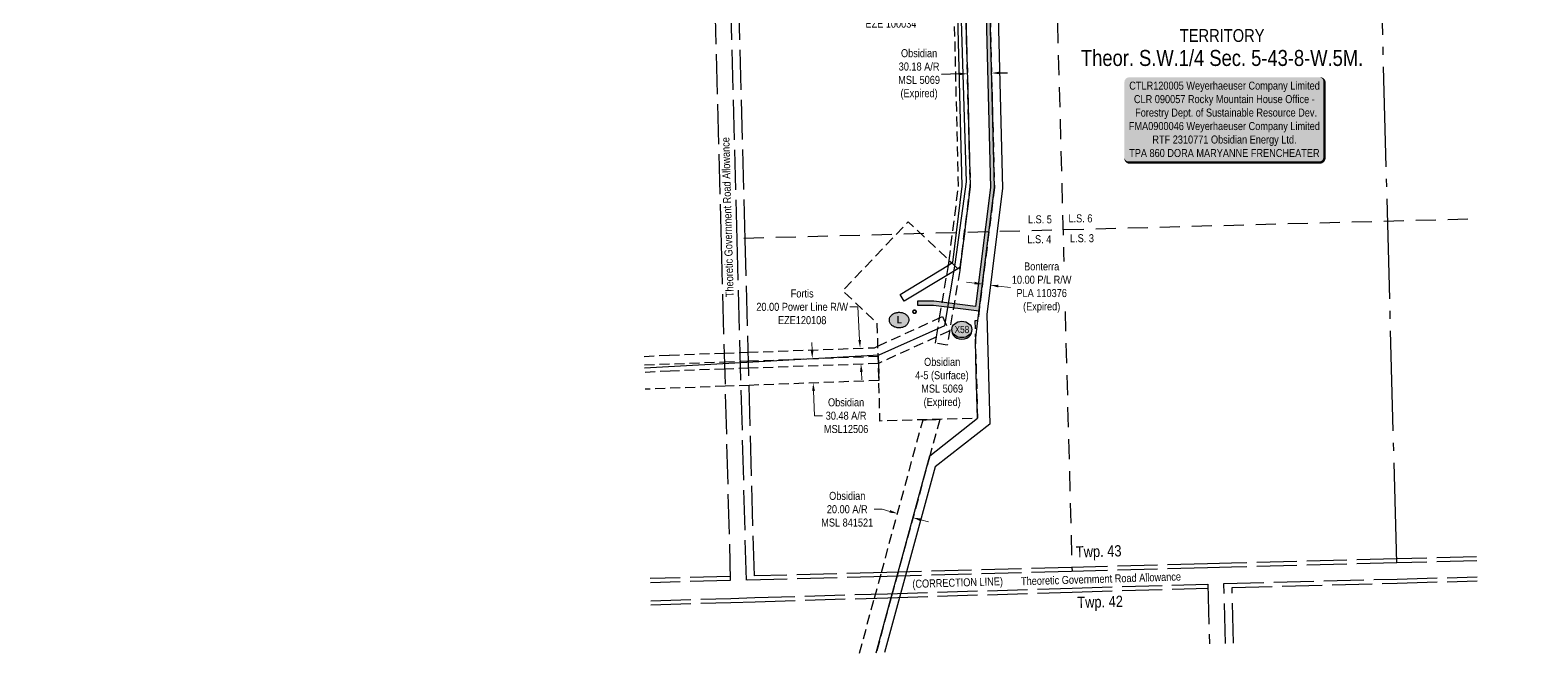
# Model space of a CAD drawing. Extents: x 624075 to 630566, y 5837004 to 5843820.
# Drawn here: x 625038 to 626900, y 5837004 to 5837783 of the extents above; entities that cross this region are included whole.
import ezdxf
from ezdxf.enums import TextEntityAlignment as Align

# ---------------------------------------------------------------- set-up
doc = ezdxf.new("R2010")
doc.units = 0
doc.header["$LTSCALE"] = 5
doc.header["$PDSIZE"] = 0.5
for name, pattern in [('foc-ACCESSROAD', [3.75, 2.5, -1.25]), ('foc-FLOWLINE', [3.75, 2.5, -1.25]), ('foc-LSD', [8, 5, -3]), ('foc-QUARTERLINE', [33, 25, -3, 2, -3]), ('foc-UNSURVEYED', [12.5, 10, -2.5])]:
    doc.linetypes.add(name, pattern=pattern)
doc.layers.get('Defpoints').update_dxf_attribs({"color": 9})
for name, color, linetype in [('AS-POWER', 104, 'foc-POWER'), ('AS-SURFACE IMPACT', 7, 'Continuous'), ('C-RW', 13, 'Continuous'), ('C-SYMBOL', 7, 'Continuous'), ('C-WS', 13, 'foc-ACCESSROAD'), ('C-WS-S', 13, 'Continuous'), ('CG-NOTES', 7, 'Continuous'), ('D-TXT', 6, 'Continuous'), ('F-EZE', 190, 'foc-FLOWLINE'), ('F-RW', 190, 'Continuous'), ('L-ROAD-T', 7, 'Continuous'), ('L-SECQ', 8, 'foc-QUARTERLINE'), ('L-SECTION-LSD', 7, 'foc-LSD'), ('L-UNS-T', 3, 'Continuous'), ('L-USEC', 7, 'foc-UNSURVEYED'), ('P-CROSSINGS', 250, 'Continuous'), ('P-TEMP-H', 41, 'Continuous'), ('P-TEMP_WORKSPACE', 46, 'Continuous')]:
    doc.layers.add(name, color=color, linetype=linetype)
for name, color, linetype, lineweight in [('C-RW-T', 13, 'Continuous', 9), ('C-WS-T', 13, 'Continuous', 9), ('F-EZE-T', 190, 'Continuous', 9), ('F-RW-T', 190, 'Continuous', 9)]:
    doc.layers.add(name, color=color, linetype=linetype, lineweight=lineweight)
doc.styles.add('100L', font='ARIALN.TTF', dxfattribs={"height": 11})
doc.styles.add('175L', font='ARIALN.TTF', dxfattribs={"height": 20})
doc.styles.add('80', font='ARIALN.TTF', dxfattribs={"height": 10})
doc.styles.add('80CG', font='ARIALN.TTF', dxfattribs={"height": 10})
doc.styles.add('80L', font='ARIALN.TTF', dxfattribs={"height": 10})
doc.styles.add('BOLD', font='ARIALNB.TTF')
doc.styles.add('Crossing', font='ARIALN.TTF', dxfattribs={"height": 10})
doc.styles.add('foc-LtypeFont', font='ARIALN.TTF', dxfattribs={"height": 7.35})
doc.linetypes.add('foc-POWER', pattern='A,6,-1,["P",foc-LtypeFont,S=0.2,R=0,X=-0.625,Y=-0.75],-1.24,4', length=12.24)
doc.dimstyles.new('Compass 5 000', dxfattribs={"dimscale": 5, "dimtxt": 9, "dimasz": 2, "dimexe": 0.2, "dimexo": 0.0625, "dimgap": 0.5, "dimtad": 0, "dimtih": 1, "dimtoh": 1, "dimzin": 0, "dimdsep": 46, "dimtxsty": '80CG', "dimcen": 0.1, "dimse1": 1, "dimse2": 1, "dimclrd": 256, "dimclrt": 256, "dimaunit": 1, "dimadec": 4, "dimazin": 0, "dimtfac": 0.06, "dimtofl": 0, "dimtmove": 0, "dimatfit": 1, "dimfxl": 0.2, "dimtolj": 1, "dimtzin": 0, "dimlwd": -1, "dimarcsym": 0})

# ---------------------------------------------------------------- blocks, each defined once
blk = doc.blocks.new('*D37')
at = {"layer": 'C-WS-T', "transparency": 16777216}
for p, q in [((626102.7, 5837183.7), (626092.7, 5837183.7)), ((626112.4, 5837181.1), (626102.7, 5837183.7)), ((626151, 5837170.5), (626160.7, 5837167.9))]:
    blk.add_line(p, q, dxfattribs=at)
for points in [[(626112.8, 5837182.7), (626111.9, 5837179.5), (626122, 5837178.4)], [(626151.5, 5837172.2), (626150.6, 5837168.9), (626141.4, 5837173.2)]]:
    blk.add_solid(points, dxfattribs=at)
at = {"layer": 'Defpoints', "color": 0, "transparency": 16777216}
for p in [(626122, 5837178.4), (626122.5, 5837180), (626141.8, 5837174.7)]:
    blk.add_point(p, dxfattribs=at)
at = {"layer": 'C-WS-T', "transparency": 16777216, "insert": (626059.2, 5837183.7), "char_height": 10, "attachment_point": 5, "style": '80CG'}
blk.add_mtext('\\A1;Obsidian \\P20.00 A/R \\PMSL 841521', dxfattribs=at)
blk = doc.blocks.new('*D38')
at = {"layer": 'Defpoints', "color": 0, "transparency": 16777216}
for p in [(626233.6, 5837508.5), (626243.5, 5837507.2), (626238.1, 5837463.8)]:
    blk.add_point(p, dxfattribs=at)
at = {"layer": 'F-RW-T', "transparency": 16777216}
for p, q in [((626218.2, 5837466.3), (626208.3, 5837467.5)), ((626248, 5837462.6), (626263.1, 5837460.7))]:
    blk.add_line(p, q, dxfattribs=at)
for points in [[(626218.4, 5837468), (626218, 5837464.6), (626228.2, 5837465.1)], [(626248.2, 5837464.2), (626247.8, 5837460.9), (626238.1, 5837463.8)]]:
    blk.add_solid(points, dxfattribs=at)
at = {"layer": 'F-RW-T', "transparency": 16777216, "insert": (626302.2, 5837460.7), "char_height": 10, "attachment_point": 5, "style": '80CG', "bg_fill": 3, "box_fill_scale": 1.1, "bg_fill_color": 256, "bg_fill_true_color": 13158600, "bg_fill_transparency": 0}
blk.add_mtext('\\A1;Bonterra\\P10.00 P/L R/W\\PPLA 110376\\P(Expired)', dxfattribs=at)
blk = doc.blocks.new('*D40')
at = {"layer": 'Defpoints', "color": 0, "transparency": 16777216}
for p in [(626193, 5837807.6), (626197.3, 5837625.7), (626211.9, 5837626)]:
    blk.add_point(p, dxfattribs=at)
at = {"layer": 'F-EZE-T', "transparency": 16777216}
for p, q in [((626183, 5837807.4), (626173, 5837807.1)), ((626217.6, 5837808.2), (626227.6, 5837808.4))]:
    blk.add_line(p, q, dxfattribs=at)
for points in [[(626182.9, 5837809), (626183, 5837805.7), (626193, 5837807.6)], [(626217.5, 5837809.8), (626217.6, 5837806.5), (626207.6, 5837807.9)]]:
    blk.add_solid(points, dxfattribs=at)
at = {"layer": 'F-EZE-T', "transparency": 16777216, "insert": (626113.8, 5837807.1), "char_height": 10, "attachment_point": 5, "style": '80CG'}
blk.add_mtext('\\A1;Fortis\\P15.00 Power Line R/W\\PEZE 100034', dxfattribs=at)
blk = doc.blocks.new('*D41')
at = {"layer": 'C-RW-T', "transparency": 16777216}
for p, q in [((626185.4, 5837882.3), (626171.5, 5837881.9)), ((626215.4, 5837883), (626225.4, 5837883.3))]:
    blk.add_line(p, q, dxfattribs=at)
for points in [[(626185.4, 5837883.9), (626185.5, 5837880.6), (626195.4, 5837882.5)], [(626215.4, 5837884.7), (626215.5, 5837881.4), (626205.4, 5837882.8)]]:
    blk.add_solid(points, dxfattribs=at)
at = {"layer": 'Defpoints', "color": 0, "transparency": 16777216}
for p in [(626195.4, 5837882.5), (626200.1, 5837698.4), (626210.1, 5837698.7)]:
    blk.add_point(p, dxfattribs=at)
at = {"layer": 'C-RW-T', "transparency": 16777216, "insert": (626132.4, 5837881.9), "char_height": 10, "attachment_point": 5, "style": '80CG'}
blk.add_mtext('\\A1;Obsidian\\P10.00 P/L R/W\\PPLA 091494', dxfattribs=at)
blk = doc.blocks.new('*D104')
at = {"layer": 'C-WS-S', "transparency": 16777216}
for p, q in [((626199.4, 5837727.7), (626177, 5837727.1)), ((626249.5, 5837728.9), (626259.5, 5837729.2))]:
    blk.add_line(p, q, dxfattribs=at)
for points in [[(626199.3, 5837729.3), (626199.4, 5837726), (626209.4, 5837727.9)], [(626249.5, 5837730.6), (626249.6, 5837727.3), (626239.5, 5837728.7)]]:
    blk.add_solid(points, dxfattribs=at)
at = {"layer": 'Defpoints', "color": 0, "transparency": 16777216}
for p in [(626207.6, 5837797.2), (626237.8, 5837798), (626209.4, 5837727.9)]:
    blk.add_point(p, dxfattribs=at)
at = {"layer": 'C-WS-S', "transparency": 16777216, "insert": (626149, 5837727.1), "char_height": 10, "attachment_point": 5, "style": '80CG'}
blk.add_mtext('\\A1;Obsidian\\P30.18 A/R\\PMSL 5069\\P(Expired)', dxfattribs=at)
blk = doc.blocks.new('*D106')
at = {"layer": 'Defpoints', "color": 0, "transparency": 16777216}
for p in [(626060.1, 5837384.5), (626075.3, 5837385.3), (626061.1, 5837364.5)]:
    blk.add_point(p, dxfattribs=at)
at = {"layer": 'F-EZE-T', "transparency": 16777216}
for p, q in [((626072.5, 5837436.6), (626062.5, 5837436.6)), ((626074.7, 5837395.3), (626072.5, 5837436.6)), ((626076.9, 5837355.4), (626077.4, 5837345.4))]:
    blk.add_line(p, q, dxfattribs=at)
for points in [[(626076.4, 5837395.4), (626073.1, 5837395.2), (626075.3, 5837385.3)], [(626078.6, 5837355.5), (626075.2, 5837355.3), (626076.4, 5837365.4)]]:
    blk.add_solid(points, dxfattribs=at)
at = {"layer": 'F-EZE-T', "transparency": 16777216, "insert": (626002.9, 5837436.6), "char_height": 10, "attachment_point": 5, "style": '80CG'}
blk.add_mtext('\\A1;Fortis\\P20.00 Power Line R/W\\PEZE120108', dxfattribs=at)
blk = doc.blocks.new('*D107')
at = {"layer": 'C-WS-T', "transparency": 16777216}
for p, q in [((626015.2, 5837382), (626014.9, 5837392)), ((626017.1, 5837331.5), (626018.3, 5837300.6)), ((626018.3, 5837300.6), (626028.3, 5837300.6))]:
    blk.add_line(p, q, dxfattribs=at)
for points in [[(626016.9, 5837382), (626013.6, 5837381.9), (626015.6, 5837372)], [(626018.8, 5837331.6), (626015.4, 5837331.5), (626016.7, 5837341.5)]]:
    blk.add_solid(points, dxfattribs=at)
at = {"layer": 'Defpoints', "color": 0, "transparency": 16777216}
for p in [(625976.7, 5837370.5), (625977.9, 5837340.1), (626016.7, 5837341.5)]:
    blk.add_point(p, dxfattribs=at)
at = {"layer": 'C-WS-T', "transparency": 16777216, "insert": (626057.8, 5837300.6), "char_height": 10, "attachment_point": 5, "style": '80CG'}
blk.add_mtext('\\A1;Obsidian\\P30.48 A/R\\PMSL12506', dxfattribs=at)
blk = doc.blocks.new('*U129')
h = blk.add_hatch(color=255)
edge = h.paths.add_edge_path()
edge.add_line((-119, -54), (119, -54))
edge.add_arc((119, -48), 6, 270, 360)
edge.add_line((125, -48), (125, 46.5))
edge.add_arc((119, 46.5), 6, 0, 90)
edge.add_line((119, 52.5), (-119, 52.5))
edge.add_arc((-119, 46.5), 6, 90, 180)
edge.add_line((-125, 46.5), (-125, -48))
edge.add_arc((-119, -48), 6, 180, 270)
at = {"color": 44, "flags": 128}
blk.add_lwpolyline([(-119, -54, 3, 3, 0), (119, -54, 3, 3, 0.414214), (125, -48, 3, 3, 0), (125, 46.5, 3, 0, 0.414214), (119, 52.5, 0, 0, 0), (-119, 52.5, 0, 0, 0.414214), (-125, 46.5, 0, 0, 0), (-125, -48, 0, 3, 0.414214)], format="xyseb", close=True, dxfattribs=at)
at = {"color": 44, "style": '80'}
blk.add_attdef('ENTER_TEXT_001', (-36, -5), '', height=10, dxfattribs=at)
blk = doc.blocks.new('AA')
at = {"const_width": 4}
blk.add_lwpolyline([(-1, 0, 1), (1, 0, 1)], format="xyb", close=True, dxfattribs=at)
blk.add_circle((0, 0), 2)
blk = doc.blocks.new('Route_Letters')
h = blk.add_hatch(color=255)
h.dxf.hatch_style = 1
edge = h.paths.add_edge_path()
edge.add_ellipse((-0.1, 0.5), major_axis=(-12, 0), ratio=0.789318, start_angle=0, end_angle=360)
at = {"color": 5}
blk.add_open_spline([(-12.3, 0.5), (-12.3, -0.3), (-12.2, -1), (-11.7, -2.8), (-11.1, -3.9), (-9.6, -5.8), (-8.5, -6.7), (-6.2, -8), (-4.9, -8.5), (-2.1, -9.2), (-0.7, -9.3), (2.2, -9.1), (3.6, -8.8), (6.3, -7.9), (7.5, -7.2), (9.5, -5.6), (10.4, -4.6), (11.6, -2.5), (12, -1.4), (12.2, 0.9), (12, 2.1), (11.2, 4.3), (10.5, 5.4), (8.8, 7.2), (7.7, 8), (5.3, 9.2), (3.9, 9.7), (1.1, 10.2), (-0.4, 10.2), (-3.2, 9.9), (-4.6, 9.6), (-7.2, 8.5), (-8.3, 7.7), (-10.2, 6), (-11, 5), (-12, 2.9), (-12.3, 1.7), (-12.3, 0.5), (-12.3, 0.5), (-12.3, 0.5)], degree=3, knots=[0, 0, 0, 0, 0.219529, 0.219529, 0.575727, 0.575727, 0.931924, 0.931924, 1.288121, 1.288121, 1.644318, 1.644318, 2.000515, 2.000515, 2.356712, 2.356712, 2.712909, 2.712909, 3.069107, 3.069107, 3.425304, 3.425304, 3.781501, 3.781501, 4.137698, 4.137698, 4.493895, 4.493895, 4.850092, 4.850092, 5.20629, 5.20629, 5.562487, 5.562487, 5.918684, 5.918684, 6.274881, 6.274881, 6.283185, 6.283185, 6.283185, 6.283185], dxfattribs=at)
at = {"color": 14, "style": 'BOLD'}
blk.add_attdef('A', text='', height=9.5, dxfattribs=at).set_placement((0.2, 1), align=Align.MIDDLE)
blk = doc.blocks.new('xing2')
h = blk.add_hatch(color=50)
h.dxf.hatch_style = 1
edge = h.paths.add_edge_path()
edge.add_ellipse((0, 0), major_axis=(-12.5, 0), ratio=0.816297, start_angle=0, end_angle=360)
h = blk.add_hatch(color=250)
h.dxf.hatch_style = 1
edge = h.paths.add_edge_path()
edge.add_ellipse((0, -2), major_axis=(-12.5, 0), ratio=0.816297, start_angle=0, end_angle=180)
edge.add_line((12.5, -2), (12.5, 0))
edge.add_ellipse((0, 0), major_axis=(-12.5, 0), ratio=0.816297, start_angle=0, end_angle=180, ccw=False)
edge.add_line((-12.5, 0), (-12.5, -2))
at = {"color": 250}
blk.add_ellipse((0, 0), major_axis=(-12.5, 0), ratio=0.816297, dxfattribs=at)
blk.add_ellipse((0, -2), major_axis=(-12.5, 0), ratio=0.816297, start_param=0, end_param=3.141593, dxfattribs=at)
at = {"color": 250, "style": 'Crossing'}
blk.add_attdef('CROSSING', text='', height=9, dxfattribs=at).set_placement((0.1, 0), align=Align.MIDDLE_CENTER)
at = {"color": 250, "style": 'Crossing', "flags": 1}
for tag, p in [('OWNER', (0.1, -12.5)), ('DESCRIPTION', (0.1, -25.8)), ('LOCATION', (0.1, -39.3)), ('DWG_REF', (0.1, -52.8))]:
    blk.add_attdef(tag, text='', height=9, dxfattribs=at).set_placement(p, align=Align.MIDDLE_CENTER)

msp = doc.modelspace()

# ---------------------------------------------------------------- hatches: boundary and pattern name
at = {"layer": 'P-TEMP-H'}
h = msp.add_hatch(color=256, dxfattribs=at)
h.dxf.hatch_style = 1
h.paths.add_polyline_path([(626146.972, 5837443.751), (626146.972, 5837438.753), (626166.965, 5837438.753), (626224.004, 5837431.653), (626243.169, 5837585.622), (626233.959, 5837949.053), (626231.8, 5838034.23), (626231.637, 5838044.604), (626217.476, 5838047.906), (626192.914, 5838053.632), (626168.224, 5838059.389), (626148.846, 5838064.598), (626126.735, 5838070.541), (626120.02, 5838073.358), (626066.392, 5838095.862), (626034.974, 5838117.397), (626016.465, 5838143.526), (626006.745, 5838177.961), (626001.353, 5838249.593), (625977.662, 5838378.714), (625947.35, 5838459.403), (625904.912, 5838538.206), (625897.192, 5838552.542), (625873.592, 5838582.481), (625863.508, 5838595.275), (625834.479, 5838617.974), (625827.535, 5838623.403), (625820.979, 5838625.255), (625789.861, 5838634.045), (625788.714, 5838634.369), (625756.415, 5838643.492), (625740.16, 5838648.083), (625710.207, 5838671.474), (625705.365, 5838696.723), (625702.97, 5838732.53), (625698.478, 5838799.717), (625692.894, 5838854.433), (625685.696, 5838889.503), (625669.945, 5838919.941), (625615.201, 5838963.715), (625535.375, 5839015.448), (625523.932, 5839030.241), (625499.608, 5839095.12), (625469.377, 5839178.902), (625441.079, 5839232.735), (625434.25, 5839245.727), (625426.315, 5839265.348), (625424.704, 5839269.331), (625413.136, 5839297.937), (625412.539, 5839299.411), (625224.707, 5839504.989), (625132.612, 5839605.789), (625122.618, 5839616.727), (625068.186, 5839676.304), (625054.684, 5839691.083), (625031.923, 5839715.997), (624532.487, 5840262.62), (624506.503, 5840291.058), (624434.39, 5840369.985), (624424.273, 5840381.058), (624365.831, 5840445.021), (624352.844, 5840459.231), (624392.625, 5840495.53), (624409.07, 5840512.876), (624501.284, 5840555.496), (624522.002, 5840577.34), (624812.151, 5840884.072), (624815.187, 5840926.185), (624808.861, 5841137.063), (624807.821, 5841174.517), (625068.366, 5841405.676), (625067.508, 5841404.923), (625187.406, 5841511.282), (625331.524, 5841639.139), (625678.972, 5841947.4), (625954.053, 5842191.456), (626028.823, 5842257.79), (626289.176, 5842488.777), (626597.923, 5842762.709), (626601.125, 5842765.55), (626871.997, 5843005.873), (627013.797, 5843131.681), (627394.954, 5843469.852), (627476.425, 5843542.136), (627579.461, 5843629.016), (627595.899, 5843609.521), (627807.119, 5843368.502), (627912.819, 5843406.904), (627967.027, 5843414.89), (628230.311, 5843232.542), (628315.153, 5843173.781), (628393.275, 5843122.374), (628460.671, 5843078.024), (628653.288, 5843395.538), (628765.077, 5843342.231), (628887.206, 5843339.246), (629211.708, 5843376.773), (629377.481, 5843423.741), (629453.63, 5843473.599), (629463.418, 5843558.632), (629455.324, 5843594.326), (629450.449, 5843593.221), (629458.355, 5843558.357), (629448.933, 5843476.497), (629375.383, 5843428.342), (629210.734, 5843381.692), (628886.979, 5843344.252), (628766.266, 5843347.201), (628651.36, 5843401.995), (628459.087, 5843085.049), (628396.049, 5843126.532), (628317.95, 5843177.924), (628233.157, 5843236.651), (627968.251, 5843420.123), (627911.589, 5843411.774), (627808.625, 5843374.367), (627599.69, 5843612.78), (627580.109, 5843636.002), (627473.155, 5843545.916), (627391.636, 5843473.591), (627010.48, 5843135.42), (626868.68, 5843009.612), (626598.043, 5842769.497), (626285.859, 5842492.516), (626025.506, 5842261.529), (625950.736, 5842195.195), (625675.655, 5841951.138), (625328.207, 5841642.878), (625196.525, 5841526.047), (625103.713, 5841443.718), (625099.206, 5841439.719), (625091.65, 5841433.016), (625087.931, 5841429.729), (625080.041, 5841422.752), (625076.282, 5841419.429), (625065.049, 5841409.415), (624802.76, 5841176.709), (624803.865, 5841136.919), (624810.183, 5840926.29), (624807.294, 5840886.21), (624518.371, 5840580.774), (624498.317, 5840559.631), (624406.101, 5840517.01), (624389.256, 5840499.222), (624345.782, 5840459.554), (624362.141, 5840441.649), (624420.583, 5840377.686), (624430.7, 5840366.614), (624502.813, 5840287.687), (624528.797, 5840259.248), (625028.233, 5839712.625), (625050.994, 5839687.711), (625064.496, 5839672.932), (625118.928, 5839613.356), (625128.922, 5839602.417), (625221.017, 5839501.617), (625408.243, 5839296.704), (625408.502, 5839296.063), (625420.071, 5839267.457), (625421.682, 5839263.474), (625429.71, 5839243.622), (625436.655, 5839230.41), (625464.793, 5839176.881), (625494.917, 5839093.394), (625519.517, 5839027.78), (625531.942, 5839011.716), (625612.274, 5838959.655), (625665.994, 5838916.701), (625680.939, 5838887.821), (625687.947, 5838853.675), (625693.496, 5838799.297), (625697.983, 5838732.196), (625700.398, 5838696.083), (625705.652, 5838668.69), (625737.857, 5838643.539), (625755.056, 5838638.682), (625787.355, 5838629.559), (625788.502, 5838629.235), (625819.621, 5838620.445), (625825.231, 5838618.86), (625831.401, 5838614.037), (625859.955, 5838591.709), (625869.667, 5838579.387), (625892.997, 5838549.789), (625900.511, 5838535.836), (625942.789, 5838457.33), (625972.827, 5838377.374), (625996.389, 5838248.953), (626001.799, 5838177.086), (626011.889, 5838141.339), (626031.411, 5838113.78), (626063.988, 5838091.451), (626118.086, 5838068.75), (626125.112, 5838065.802), (626147.549, 5838059.771), (626167.007, 5838054.541), (626191.779, 5838048.765), (626216.342, 5838043.038), (626226.701, 5838040.623), (626226.803, 5838034.128), (626228.962, 5837948.926), (626238.163, 5837585.869), (626219.661, 5837437.23), (626167.274, 5837443.751)])

# ---------------------------------------------------------------- linework, layer by layer
at = {"layer": 'AS-POWER', "flags": 128}
msp.add_lwpolyline([(625805.899, 5837360.495), (626099.164, 5837376.816), (626181.1, 5837413.353), (626194.007, 5837489.848), (626208.375, 5837592.926), (626194.707, 5838036.341), (626292.451, 5838011.703), (626596.064, 5837985.394), (626680.835, 5837901.813), (626755.981, 5837857.851), (626821.426, 5837802.911)], dxfattribs=at)
at = {"layer": 'C-RW'}
msp.add_lwpolyline([(626203.776, 5837948.251), (626212.929, 5837587.113), (626200.357, 5837486.119), (626197.386, 5837484.341), (626183.509, 5837475.894), (626130.356, 5837443.546), (626125.158, 5837452.085), (626185.682, 5837488.92), (626189.863, 5837491.465), (626191.006, 5837492.16), (626202.917, 5837587.607), (626193.784, 5837947.986)], dxfattribs=at)
at = {"layer": 'C-WS', "flags": 128}
msp.add_lwpolyline([(626243.169, 5837585.622), (626222.478, 5837419.397), (626218.706, 5837419.292), (626219.391, 5837394.598), (626220.549, 5837352.894), (626222.092, 5837297.347), (626178.532, 5837296.137), (626174.861, 5837296.034), (626157.709, 5837295.559), (626153.916, 5837295.453), (626100.146, 5837293.961), (626098.74, 5837344.568), (626098.603, 5837349.519), (626098.149, 5837365.881), (626097.895, 5837375.038), (626097.765, 5837379.701), (626097.546, 5837387.594), (626096.76, 5837415.907), (626053.61, 5837456.773), (626135.376, 5837543.06), (626186.519, 5837494.631), (626189.863, 5837491.465), (626197.386, 5837484.341), (626199.846, 5837482.012), (626200.357, 5837486.119), (626212.929, 5837587.113), (626203.776, 5837948.251), (626202.566, 5837995.99), (626202.313, 5838005.984), (626201.731, 5838035.504), (626201.689, 5838037.268), (626201.595, 5838041.271), (626216.552, 5838037.784), (626231.8, 5838034.23), (626231.914, 5838029.725), (626232.192, 5838018.734), (626232.498, 5838006.697), (626232.751, 5837996.702), (626233.959, 5837949.053), (626243.169, 5837585.622)], close=True, dxfattribs=at)
at = {"layer": 'C-WS'}
for points in [[(625805.799, 5837364.199), (625905.7, 5837367.906), (625935.845, 5837369.024), (626097.895, 5837375.038), (626098.149, 5837365.881), (626098.603, 5837349.519), (626098.74, 5837344.568), (625936.67, 5837338.556), (625906.525, 5837337.437), (625806.624, 5837333.731)], [(626074.458, 5837003.857), (626093.218, 5837072.703), (626101.929, 5837104.671), (626153.916, 5837295.453), (626157.709, 5837295.559), (626174.861, 5837296.034), (626162.488, 5837250.549), (626122.86, 5837105.225), (626114.161, 5837073.33), (626095.368, 5837004.415)]]:
    msp.add_lwpolyline(points, dxfattribs=at)
at = {"layer": 'F-EZE'}
for points in [[(626203.776, 5837948.251), (626212.929, 5837587.113), (626200.357, 5837486.119), (626199.846, 5837482.012), (626184.201, 5837388.851), (626169.397, 5837391.321), (626170.704, 5837399.156), (626174.677, 5837422.965), (626183.509, 5837475.894), (626185.682, 5837488.92), (626186.149, 5837491.718), (626186.519, 5837494.631), (626198.249, 5837587.183), (626189.592, 5837947.874)], [(625805.515, 5837374.698), (625837.109, 5837376.414), (625905.404, 5837378.851), (625935.55, 5837379.927), (626093.088, 5837385.55), (626097.546, 5837387.594), (626174.677, 5837422.965), (626178.248, 5837424.604), (626186.58, 5837406.437), (626170.704, 5837399.156), (626098.149, 5837365.881), (626097.791, 5837365.718), (625936.091, 5837359.947), (625905.945, 5837358.871), (625838.008, 5837356.446), (625806.056, 5837354.711)]]:
    msp.add_lwpolyline(points, dxfattribs=at)
at = {"layer": 'F-RW'}
for points in [[(626095.368, 5837004.415), (626114.161, 5837073.33), (626122.86, 5837105.226), (626162.488, 5837250.549), (626222.092, 5837297.347), (626220.549, 5837352.894), (626219.391, 5837394.598), (626222.478, 5837419.397), (626243.169, 5837585.622), (626233.959, 5837949.053)], [(626243.961, 5837949.319), (626253.191, 5837585.128), (626233.506, 5837426.99), (626237.304, 5837290.209), (626169.064, 5837236.63), (626133.306, 5837105.503), (626124.618, 5837073.643), (626105.815, 5837004.694)]]:
    msp.add_lwpolyline(points, dxfattribs=at)
at = {"layer": 'L-SECQ'}
msp.add_line((626745.992, 5837116.773), (626724.647, 5837922.102), dxfattribs=at)
at = {"layer": 'L-SECTION-LSD', "flags": 128}
for points in [[(626317.676, 5837951.091), (626340.144, 5837105.983)], [(626834.613, 5837546.189), (625921.641, 5837521.916)]]:
    msp.add_lwpolyline(points, dxfattribs=at)
at = {"layer": 'L-USEC'}
for p, q in [((625890.207, 5837939.931), (625901.719, 5837514.873)), ((625921.684, 5837520.324), (625910.304, 5837940.46)), ((625931.74, 5837520.596), (625920.36, 5837940.733)), ((625933.199, 5837095.165), (625921.684, 5837520.324)), ((625943.119, 5837100.459), (625931.74, 5837520.596)), ((625901.719, 5837514.873), (625913.101, 5837094.631)), ((626339.458, 5837110.995), (626108.876, 5837104.865)), ((626509.3, 5837115.511), (626339.458, 5837110.995)), ((626509.434, 5837110.484), (626339.591, 5837105.969)), ((626539.453, 5837116.312), (626509.3, 5837115.511)), ((626539.587, 5837111.286), (626509.434, 5837110.484)), ((626745.858, 5837121.799), (626539.453, 5837116.312)), ((626745.992, 5837116.773), (626539.587, 5837111.286)), ((626845.823, 5837124.457), (626745.858, 5837121.799)), ((626845.956, 5837119.431), (626745.992, 5837116.773)), ((625912.965, 5837099.657), (625813.036, 5837096.983)), ((625913.101, 5837094.631), (625813.172, 5837091.956)), ((626109.01, 5837099.839), (625933.199, 5837095.165)), ((626108.876, 5837104.865), (625943.119, 5837100.459)), ((626339.591, 5837105.969), (626109.01, 5837099.839)), ((626340.135, 5837085.142), (626509.955, 5837090.233)), ((626509.955, 5837090.233), (626511.891, 5837015.524)), ((626530.052, 5837090.768), (626746.527, 5837096.534)), ((626531.988, 5837016.06), (626530.052, 5837090.768)), ((626540.239, 5837086.009), (626746.661, 5837091.507)), ((626746.527, 5837096.534), (626846.492, 5837099.196)), ((626746.661, 5837091.507), (626846.625, 5837094.17)), ((625813.784, 5837069.366), (625913.689, 5837072.36)), ((625913.689, 5837072.36), (625943.841, 5837073.263)), ((625943.841, 5837073.263), (626109.603, 5837078.232)), ((625943.992, 5837068.237), (626109.754, 5837073.206)), ((626109.603, 5837078.232), (626340.135, 5837085.142)), ((626109.754, 5837073.206), (626340.285, 5837080.116)), ((626340.285, 5837080.116), (626510.085, 5837085.206)), ((626542.045, 5837016.329), (626540.239, 5837086.009)), ((625813.92, 5837064.339), (625913.84, 5837067.334)), ((625913.84, 5837067.334), (625943.992, 5837068.237))]:
    msp.add_line(p, q, dxfattribs=at)
at = {"layer": 'P-TEMP_WORKSPACE', "flags": 128}
msp.add_lwpolyline([(626228.962, 5837948.926), (626238.163, 5837585.869), (626219.661, 5837437.23), (626167.274, 5837443.751), (626146.972, 5837443.751), (626146.972, 5837438.753), (626166.965, 5837438.753), (626224.004, 5837431.653), (626243.169, 5837585.622), (626233.959, 5837949.053)], dxfattribs=at)

# ---------------------------------------------------------------- block references
at = {"layer": 'AS-SURFACE IMPACT'}
ref = msp.add_blockref('*U129', (626530.603, 5837670.977), dxfattribs=at)
ref.add_attrib('ENTER_TEXT_001', 'CTLR120005 Weyerhaeuser Company Limited', (626411.681, 5837708.084), dxfattribs={"layer": '0', "color": 44, "height": 10, "style": '80'})
ref.add_attrib('ENTER_TEXT_002', 'CLR 090057 Rocky Mountain House Office -', (626417.483, 5837691.24), dxfattribs={"layer": '0', "color": 44, "height": 10, "style": '80'})
ref.add_attrib('ENTER_TEXT_003', ' Forestry Dept. of Sustainable Resource Dev.', (626415.839, 5837674.396), dxfattribs={"layer": '0', "color": 44, "height": 10, "style": '80'})
ref.add_attrib('ENTER_TEXT_004', 'FMA0900046 Weyerhaeuser Company Limited', (626411.149, 5837657.552), dxfattribs={"layer": '0', "color": 44, "height": 10, "style": '80'})
ref.add_attrib('ENTER_TEXT_005', 'RTF 2310771 Obsidian Energy Ltd.', (626440.538, 5837640.708), dxfattribs={"layer": '0', "color": 44, "height": 10, "style": '80'})
ref.add_attrib('ENTER_TEXT_006', 'TPA 860 DORA MARYANNE FRENCHEATER', (626411.528, 5837623.864), dxfattribs={"layer": '0', "color": 44, "height": 10, "style": '80'})
at = {"layer": 'CG-NOTES', "xscale": 0.999643, "yscale": 0.999643, "zscale": 0.999643}
msp.add_blockref('Route_Letters', (626124.149, 5837419.659), dxfattribs=at).add_auto_attribs({'A': 'L'})
msp.add_blockref('AA', (626143.317, 5837430.519), dxfattribs=at)

# ---------------------------------------------------------------- texts
at = {"layer": 'C-SYMBOL', "color": 3, "style": '175L'}
msp.add_text('Theor. S.W.1/4 Sec. 5-43-8-W.5M.', height=20, dxfattribs=at).set_placement((626527.658, 5837731.644), align=Align.BOTTOM_CENTER)
at = {"layer": 'C-WS-S', "insert": (626142.649, 5837372.848), "char_height": 10, "attachment_point": 1, "style": '80L'}
msp.add_mtext_dynamic_manual_height_columns('\\pi12.606;Obsidian\\P\\pi1.5114;4-5 (Surface)\\P\\pi9.0967;MSL 5069\\P\\pi11.982;{\\A1;(Expired)}', width=69.046, gutter_width=50, heights=[0], dxfattribs=at)
at = {"layer": 'D-TXT', "color": 3, "char_height": 14, "attachment_point": 1, "rotation": 1.532572, "style": '80L'}
for s, insert in [('Twp. 43', (626344.731, 5837137.382)), ('Twp. 42', (626346.535, 5837074.257))]:
    msp.add_mtext_dynamic_manual_height_columns(s, width=56.34055, gutter_width=47.5, heights=[0], dxfattribs=dict(at, insert=insert))
at = {"layer": 'L-ROAD-T', "style": '80L'}
for s, rotation, p in [('Theoretic Government Road Allowance', 91.551424, (625909.614, 5837548.73)), ('(CORRECTION LINE)', 1.716911, (626197.192, 5837092.128)), ('Theoretic Government Road Allowance', 1.717097, (626376.322, 5837096.694))]:
    msp.add_text(s, height=10, rotation=rotation, dxfattribs=at).set_placement(p, align=Align.MIDDLE_CENTER)
at = {"layer": 'L-SECTION-LSD', "style": '100L'}
for s, p in [('L.S. 5', (626285.018, 5837540.993)), ('L.S. 6', (626335.72, 5837542.223)), ('L.S. 4', (626284.347, 5837516.155)), ('L.S. 3', (626337.599, 5837517.385))]:
    msp.add_text(s, height=9.9964, dxfattribs=at).set_placement(p)
at = {"layer": 'L-UNS-T', "color": 3, "insert": (626527.733, 5837788.944), "char_height": 16, "attachment_point": 5, "style": '80L'}
msp.add_mtext_dynamic_manual_height_columns('UNSURVEYED TERRITORY', width=126.41375, gutter_width=47.5, heights=[0], dxfattribs=at)

# ---------------------------------------------------------------- dimensions: what is measured, and where the dimension line sits
at = {"layer": 'C-RW-T', "color": 1}
dim = msp.add_linear_dim(base=(626195.443, 5837882.519), p1=(626210.101, 5837698.682), p2=(626200.108, 5837698.429), angle=181.451711, text='Obsidian\\P10.00 P/L R/W\\PPLA 091494', dimstyle='Compass 5 000', dxfattribs=at)
dim.commit()
dim.dimension.update_dxf_attribs({"geometry": '*D41', "text_midpoint": (626132.401, 5837881.912), "dimtype": 161})
at = {"layer": 'C-WS-S'}
dim = msp.add_linear_dim(base=(626209.36, 5837727.911), p1=(626237.788, 5837797.964), p2=(626207.604, 5837797.199), angle=181.45183, text='Obsidian\\P30.18 A/R\\PMSL 5069\\P(Expired)', dimstyle='Compass 5 000', dxfattribs=at)
dim.commit()
dim.dimension.update_dxf_attribs({"geometry": '*D104', "text_midpoint": (626149.034, 5837727.09), "dimtype": 161})
at = {"layer": 'C-WS-T'}
dim = msp.add_linear_dim(base=(626016.734, 5837341.526), p1=(625976.736, 5837370.54), p2=(625977.866, 5837340.084), angle=272.124767, text='Obsidian\\P30.48 A/R\\PMSL12506', dimstyle='Compass 5 000', dxfattribs=at)
dim.commit()
dim.dimension.update_dxf_attribs({"geometry": '*D107', "text_midpoint": (626057.76, 5837300.564), "dimtype": 161})
dim = msp.add_aligned_dim(p1=(626141.811, 5837174.723), p2=(626122.455, 5837179.997), distance=1.604, text='Obsidian \\P20.00 A/R \\PMSL 841521', dimstyle='Compass 5 000', dxfattribs=at)
dim.commit()
dim.dimension.update_dxf_attribs({"geometry": '*D37', "text_midpoint": (626059.241, 5837183.707)})
at = {"layer": 'F-EZE-T', "color": 1}
for base, p1, p2, angle, text, picture, middle in [((626192.959, 5837807.59), (626211.943, 5837626.009), (626197.325, 5837625.658), 181.374836, 'Fortis\\P15.00 Power Line R/W\\PEZE 100034', '*D40', (626113.824, 5837807.11)), ((626075.267, 5837385.319), (626061.148, 5837364.535), (626060.064, 5837384.493), 93.108979, 'Fortis\\P20.00 Power Line R/W\\PEZE120108', '*D106', (626002.885, 5837436.639))]:
    dim = msp.add_linear_dim(base=base, p1=p1, p2=p2, angle=angle, text=text, dimstyle='Compass 5 000', dxfattribs=at)
    dim.commit()
    dim.dimension.update_dxf_attribs({"geometry": picture, "text_midpoint": middle, "dimtype": 161})

# ---------------------------------------------------------------- next in the draw order: dimensions: what is measured, and where the dimension line sits
at = {"layer": 'F-RW-T'}
dim = msp.add_linear_dim(base=(626238.092, 5837463.826), p1=(626233.564, 5837508.458), p2=(626243.494, 5837507.223), angle=352.904435, text='Bonterra\\P10.00 P/L R/W\\PPLA 110376\\P(Expired)', dimstyle='Compass 5 000', override={"dimtfill": 1}, dxfattribs=at)
dim.commit()
dim.dimension.update_dxf_attribs({"geometry": '*D38', "text_midpoint": (626302.171, 5837460.715), "dimtype": 161})

# ---------------------------------------------------------------- next in the draw order: block references
at = {"layer": 'P-CROSSINGS', "color": 4}
msp.add_blockref('xing2', (626202.434, 5837408.339), dxfattribs=at).add_auto_attribs({'CROSSING': 'X58'})

doc.saveas('drawing.dxf')
